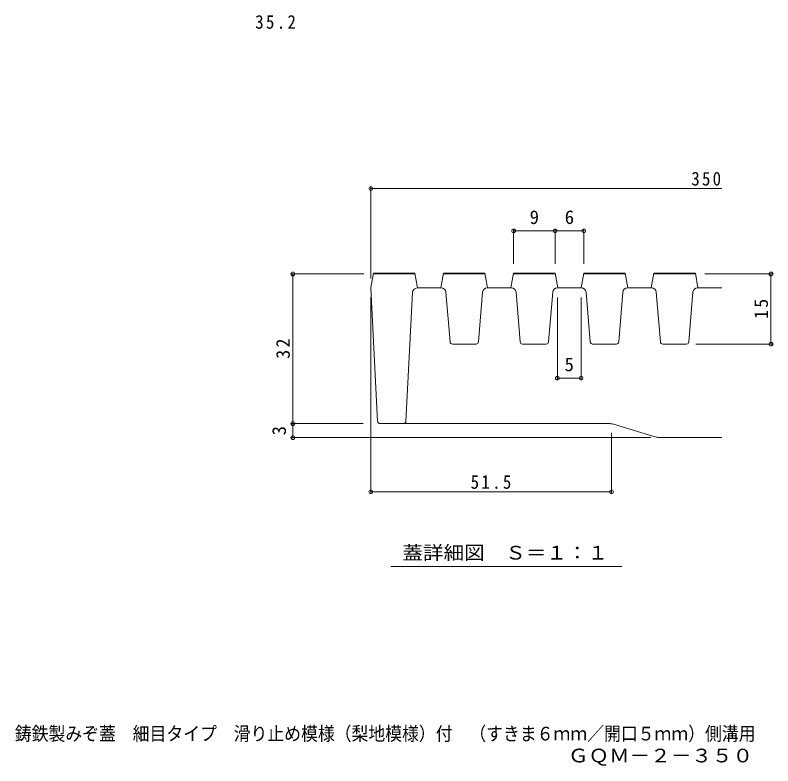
# Model space of a CAD drawing. Units: millimetres on the paper, with parts at other scales. Extents: x -255 to 276, y -195 to 192.
# Drawn here: x -41.1 to 121, y -195 to -34.5 of the extents above; entities that cross this region are included whole.
import ezdxf
from ezdxf.enums import TextEntityAlignment as Align

# ---------------------------------------------------------------- set-up
doc = ezdxf.new("R2010")
doc.units = ezdxf.units.MM
doc.header["$PDMODE"] = 32
doc.header["$PDSIZE"] = 0.8
for name, color, linetype, lineweight in [('E-4', 7, 'Continuous', 9), ('F-2_F-2ﾚｲﾔ', 3, 'Continuous', 9), ('F-4_F-4ﾚｲﾔ', 7, 'Continuous', 9), ('F-5_F-5ﾚｲﾔ', 2, 'Continuous', 9)]:
    doc.layers.add(name, color=color, linetype=linetype, lineweight=lineweight)
doc.styles.add('ＭＳ ゴシック', font='')
doc.styles.get('ＭＳ ゴシック').set_extended_font_data('MS Gothic')

msp = doc.modelspace()

# ---------------------------------------------------------------- linework, layer by layer
at = {"layer": 'F-2_F-2ﾚｲﾔ'}
for p, q in [((35.534, -89.624), (34.969, -92.824)), ((44.44, -89.824), (35.498, -89.824)), ((44.405, -89.624), (35.534, -89.624)), ((44.405, -89.624), (44.969, -92.824)), ((50.534, -89.624), (49.969, -92.824)), ((59.44, -89.824), (50.498, -89.824)), ((59.405, -89.624), (50.534, -89.624)), ((59.405, -89.624), (59.969, -92.824)), ((65.531, -89.624), (64.967, -92.824)), ((65.496, -89.824), (74.438, -89.824)), ((65.531, -89.624), (74.402, -89.624)), ((74.402, -89.624), (74.967, -92.824)), ((80.531, -89.624), (79.967, -92.824)), ((89.438, -89.824), (80.496, -89.824)), ((89.402, -89.624), (80.531, -89.624)), ((89.402, -89.624), (89.967, -92.824)), ((95.531, -89.624), (94.967, -92.824)), ((104.438, -89.824), (95.496, -89.824)), ((104.402, -89.624), (95.531, -89.624)), ((104.402, -89.624), (104.967, -92.824)), ((36.442, -121.35), (34.967, -92.824)), ((42.491, -121.35), (43.918, -93.773)), ((44.916, -92.824), (50.047, -92.824)), ((51.929, -104.366), (51.043, -93.741)), ((58.005, -104.366), (58.89, -93.741)), ((59.887, -92.824), (65.047, -92.824)), ((66.929, -104.366), (66.043, -93.741)), ((73.005, -104.366), (73.89, -93.741)), ((74.887, -92.824), (80.047, -92.824)), ((81.929, -104.366), (81.043, -93.741)), ((88.005, -104.366), (88.89, -93.741)), ((89.887, -92.824), (95.047, -92.824)), ((96.929, -104.366), (96.043, -93.741)), ((103.005, -104.366), (103.89, -93.741)), ((104.887, -92.824), (110.047, -92.824)), ((57.507, -104.824), (52.427, -104.824)), ((72.507, -104.824), (67.427, -104.824)), ((82.427, -104.824), (87.507, -104.824)), ((102.507, -104.824), (97.427, -104.824)), ((86.103, -121.824), (36.942, -121.824)), ((96.045, -124.698), (86.888, -121.951)), ((96.907, -124.824), (110.047, -124.824))]:
    msp.add_line(p, q, dxfattribs=at)
for centre, radius, start, end in [((44.916, -93.824), 1, 90, 177.03906), ((50.047, -93.824), 1, 4.76364, 90), ((59.887, -93.824), 1, 90, 175.23636), ((65.047, -93.824), 1, 4.76364, 90), ((74.887, -93.824), 1, 90, 175.23636), ((80.047, -93.824), 1, 4.76364, 90), ((89.887, -93.824), 1, 90, 175.23636), ((95.047, -93.824), 1, 4.76364, 90), ((104.887, -93.824), 1, 90, 175.23636), ((52.427, -104.324), 0.5, 184.76364, 270), ((57.507, -104.324), 0.5, 270, 355.23636), ((67.427, -104.324), 0.5, 184.76364, 270), ((72.507, -104.324), 0.5, 270, 355.23636), ((82.427, -104.324), 0.5, 184.76364, 270), ((87.507, -104.324), 0.5, 270, 355.23636), ((97.427, -104.324), 0.5, 184.76364, 270), ((102.507, -104.324), 0.5, 270, 355.23636), ((36.942, -121.324), 0.5, 182.96094, 270), ((41.992, -121.324), 0.5, 270, 357.03906), ((86.026, -124.824), 3, 88.52773, 90), ((86.026, -124.824), 3, 73.30076, 88.52773), ((96.907, -121.824), 3, 253.30076, 270)]:
    msp.add_arc(centre, radius, start, end, dxfattribs=at)
at = {"layer": 'F-4_F-4ﾚｲﾔ'}
for p, q in [((34.969, -71.257), (34.969, -90.824)), ((34.969, -71.557), (110.047, -71.557)), ((65.531, -80.319), (65.531, -87.624)), ((65.531, -80.619), (74.402, -80.619)), ((74.402, -80.319), (74.402, -87.624)), ((74.402, -80.619), (80.531, -80.619)), ((80.531, -80.319), (80.531, -87.624)), ((18.004, -89.824), (33.498, -89.824)), ((18.304, -121.824), (18.304, -89.824)), ((120.881, -89.824), (106.438, -89.824)), ((120.581, -89.824), (120.581, -104.824)), ((34.969, -136.703), (34.969, -94.812)), ((74.887, -112.401), (74.887, -94.824)), ((79.967, -112.401), (79.967, -94.824)), ((120.881, -104.824), (104.507, -104.824)), ((74.887, -112.101), (79.967, -112.101)), ((18.004, -121.824), (33.333, -121.824)), ((18.304, -121.824), (18.304, -124.824)), ((86.467, -136.703), (86.467, -123.824)), ((18.004, -124.824), (94.907, -124.824)), ((34.969, -136.403), (86.467, -136.403))]:
    msp.add_line(p, q, dxfattribs=at)
for p in [(34.969, -71.557), (65.531, -80.619), (74.402, -80.619), (80.531, -80.619), (18.304, -89.824), (120.581, -89.824), (120.581, -104.824), (74.887, -112.101), (79.967, -112.101), (18.304, -121.824), (18.304, -124.824), (34.969, -136.403), (86.467, -136.403)]:
    msp.add_point(p, dxfattribs=at)
at = {"layer": 'F-5_F-5ﾚｲﾔ', "color": 7}
msp.add_line((39.296, -152.391), (88.684, -152.391), dxfattribs=at)

# ---------------------------------------------------------------- texts
at = {"layer": 'E-4', "color": 2, "insert": (10.264, -37.434), "char_height": 2.933, "attachment_point": 7, "style": 'ＭＳ ゴシック'}
msp.add_mtext('\\T1.28;\\W0.9;35.2', dxfattribs=at)
at = {"layer": 'F-4_F-4ﾚｲﾔ', "color": 2, "style": 'ＭＳ ゴシック'}
for s, p in [('9', (68.967, -80.019)), ('6', (76.467, -80.019)), ('5', (76.427, -111.501))]:
    msp.add_text(s, height=2.933, dxfattribs=at).set_placement(p, align=Align.BOTTOM_LEFT)
msp.add_text('3', height=2.933, rotation=90, dxfattribs=at).set_placement((17.704, -124.324), align=Align.BOTTOM_LEFT)
at = {"layer": 'F-4_F-4ﾚｲﾔ', "color": 2, "char_height": 2.933, "attachment_point": 7, "style": 'ＭＳ ゴシック'}
for s, insert in [('\\T1.27;\\W0.9;350', (103.547, -70.957)), ('\\T1.28;\\W0.9;51.5', (56.343, -135.803))]:
    msp.add_mtext(s, dxfattribs=dict(at, insert=insert))
at = {"layer": 'F-4_F-4ﾚｲﾔ', "color": 2, "char_height": 2.933, "attachment_point": 7, "rotation": 90, "style": 'ＭＳ ゴシック'}
for s, insert in [('\\T1.27;\\W0.95;15', (119.981, -99.449)), ('\\T1.27;\\W0.95;32', (17.704, -107.949))]:
    msp.add_mtext(s, dxfattribs=dict(at, insert=insert))
at = {"layer": 'F-5_F-5ﾚｲﾔ', "style": 'ＭＳ ゴシック'}
for s, width, p in [('蓋詳細図\u3000Ｓ＝１：１', 1.1, (41.74, -151.772)), ('鋳鉄製みぞ蓋\u3000細目タイプ\u3000滑り止め模様（梨地模様）付\u3000（すきま６ｍｍ／開口５ｍｍ）側溝用', 0.9, (-41.15, -190.458)), ('ＧＱＭ－２－３５０', 1.1, (77.15, -195.141))]:
    msp.add_text(s, height=2.933, dxfattribs=dict(at, width=width)).set_placement(p, align=Align.BOTTOM_LEFT)

doc.saveas('drawing.dxf')
